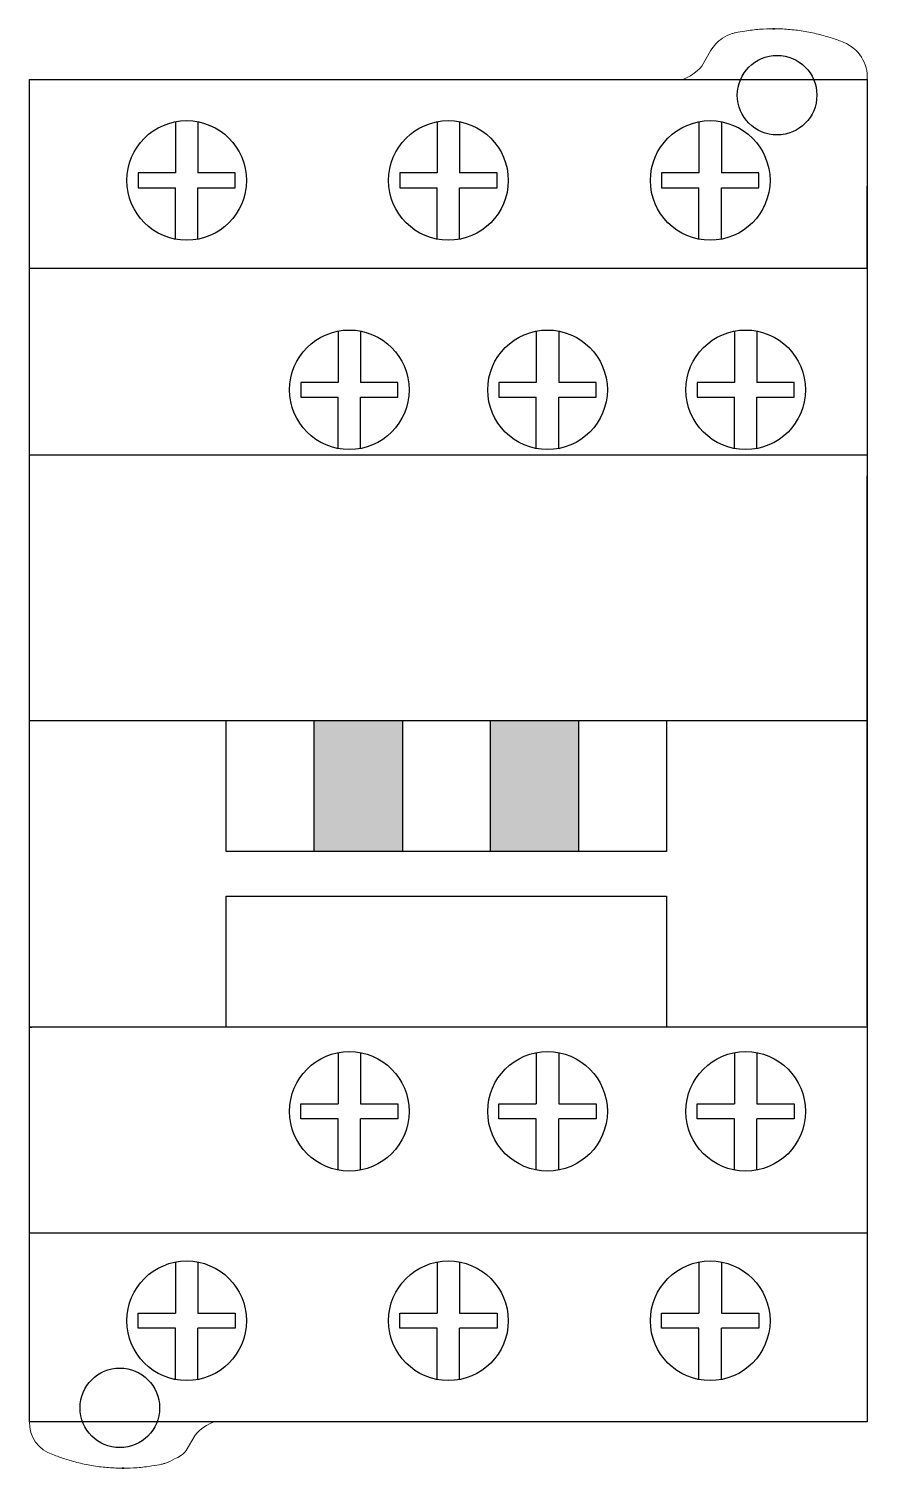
# Model space of a CAD drawing. Extents: x 0 to 44.9, y 0 to 77.
import ezdxf

# ---------------------------------------------------------------- set-up
doc = ezdxf.new("R2010")
doc.units = 0
doc.linetypes.add('DASHED', pattern=[0.75, 0.5, -0.25])
doc.layers.add('HIDDEN', color=7, linetype='CONTINUOUS')
doc.layers.add('THICK', color=7, linetype='CONTINUOUS')
doc.layers.add('Hidden (ISO)', color=5, linetype='DASHED', lineweight=35)
doc.layers.add('Visible (ISO)', color=7, linetype='CONTINUOUS', lineweight=13)

# ---------------------------------------------------------------- blocks, each defined once
blk = doc.blocks.new('LC1D9-18')
h = blk.add_hatch(color=5)
h.paths.add_polyline_path([(15.226, 1.613), (19.936, 1.613), (19.936, -5.397), (15.226, -5.397)])
h.paths.add_polyline_path([(24.645, 1.613), (29.355, 1.613), (29.355, -5.397), (24.645, -5.397)])
for points in [[(0, 35.9), (44.8, 35.9), (44.8, -35.9), (0, -35.9)], [(-0.003, 1.613), (44.803, 1.613), (44.803, -14.8), (-0.003, -14.8)], [(10.516, 1.613), (34.065, 1.613), (34.065, -5.397), (10.516, -5.397)], [(15.226, 1.613), (19.936, 1.613), (19.936, -5.397), (15.226, -5.397)], [(24.645, 1.613), (29.355, 1.613), (29.355, -5.397), (24.645, -5.397)], [(10.516, -7.789), (34.065, -7.789), (34.065, -14.8), (10.516, -14.8)]]:
    blk.add_lwpolyline(points, close=True)
for centre in [(39.977, 35.06), (4.823, -35.16)]:
    blk.add_circle(centre, 2.127)
at = {"color": 1}
for centre in [(8.4, 30.5), (22.4, 30.5), (36.4, 30.5), (17.1, 19.3), (27.7, 19.3), (38.3, 19.3), (17.1, -19.3), (27.7, -19.3), (38.3, -19.3), (8.4, -30.5), (22.4, -30.5), (36.4, -30.5)]:
    blk.add_circle(centre, 3.199, dxfattribs=at)
at = {"layer": 'HIDDEN'}
for p, q in [((35.6, 35.903), (35.6, 35.903)), ((44.8, 35.9), (44.8, 35.9)), ((44.8, 35.9), (44.8, 35.9)), ((44.8, 30.3), (44.8, 30.3)), ((44.8, 30.2), (44.8, 30.2)), ((44.8, 25.8), (44.8, 30.2)), ((44.8, 30.2), (44.8, 30.2)), ((0, 25.8), (0, 25.8)), ((4.4, 25.8), (4.4, 25.8)), ((44.8, 25.8), (44.8, 25.8)), ((44.8, 19.7), (44.8, 19.7)), ((44.8, 15.8), (0, 15.8)), ((15.9, 15.8), (3.55, 15.8)), ((3.55, 15.8), (3.55, 15.8)), ((41.25, 15.8), (28.9, 15.8)), ((28.9, 15.8), (28.9, 15.8)), ((41.25, 15.8), (41.25, 15.8)), ((44.8, -14.7), (44.8, 14.7)), ((0, -14.8), (0, -14.7)), ((0, -14.7), (0, -14.7)), ((0.1, -14.8), (0.1, -14.8)), ((9.2, -35.903), (9.2, -35.903)), ((9.2, -35.903), (9.2, -35.903))]:
    blk.add_line(p, q, dxfattribs=at)
at = {"layer": 'HIDDEN', "color": 1}
for p, q in [((5.8, 30.9), (5.8, 30.9)), ((7.8, 30.9), (7.8, 30.9)), ((9, 30.9), (9, 30.9)), ((11, 30.9), (11, 30.9)), ((19.8, 30.9), (19.8, 30.9)), ((21.8, 30.9), (21.8, 30.9)), ((23, 30.9), (23, 30.9)), ((25, 30.9), (25, 30.9)), ((33.8, 30.9), (33.8, 30.9)), ((35.8, 30.9), (35.8, 30.9)), ((37, 30.9), (37, 30.9)), ((39, 30.9), (39, 30.9)), ((5.8, 30.1), (5.8, 30.1)), ((7.8, 30.1), (7.8, 30.1)), ((9, 30.1), (9, 30.1)), ((11, 30.1), (11, 30.1)), ((19.8, 30.1), (19.8, 30.1)), ((21.8, 30.1), (21.8, 30.1)), ((23, 30.1), (23, 30.1)), ((25, 30.1), (25, 30.1)), ((33.8, 30.1), (33.8, 30.1)), ((35.8, 30.1), (35.8, 30.1)), ((37, 30.1), (37, 30.1)), ((39, 30.1), (39, 30.1)), ((40.4, 25.8), (40.4, 25.8)), ((14.5, 19.7), (14.5, 19.7)), ((16.5, 19.7), (16.5, 19.7)), ((17.7, 19.7), (17.7, 19.7)), ((19.7, 19.7), (19.7, 19.7)), ((25.1, 19.7), (25.1, 19.7)), ((27.1, 19.7), (27.1, 19.7)), ((28.3, 19.7), (28.3, 19.7)), ((30.3, 19.7), (30.3, 19.7)), ((35.7, 19.7), (35.7, 19.7)), ((37.7, 19.7), (37.7, 19.7)), ((38.9, 19.7), (38.9, 19.7)), ((40.9, 19.7), (40.9, 19.7)), ((14.5, 18.9), (14.5, 18.9)), ((16.5, 18.9), (16.5, 18.9)), ((17.7, 18.9), (17.7, 18.9)), ((19.7, 18.9), (19.7, 18.9)), ((25.1, 18.9), (25.1, 18.9)), ((27.1, 18.9), (27.1, 18.9)), ((28.3, 18.9), (28.3, 18.9)), ((30.3, 18.9), (30.3, 18.9)), ((35.7, 18.9), (35.7, 18.9)), ((37.7, 18.9), (37.7, 18.9)), ((38.9, 18.9), (38.9, 18.9)), ((40.9, 18.9), (40.9, 18.9)), ((14.5, -18.9), (14.5, -18.9)), ((16.5, -18.9), (16.5, -18.9)), ((17.7, -18.9), (17.7, -18.9)), ((19.7, -18.9), (19.7, -18.9)), ((25.1, -18.9), (25.1, -18.9)), ((27.1, -18.9), (27.1, -18.9)), ((28.3, -18.9), (28.3, -18.9)), ((30.3, -18.9), (30.3, -18.9)), ((35.7, -18.9), (35.7, -18.9)), ((37.7, -18.9), (37.7, -18.9)), ((38.9, -18.9), (38.9, -18.9)), ((40.9, -18.9), (40.9, -18.9)), ((14.5, -19.7), (14.5, -19.7)), ((16.5, -19.7), (16.5, -19.7)), ((17.7, -19.7), (17.7, -19.7)), ((19.7, -19.7), (19.7, -19.7)), ((25.1, -19.7), (25.1, -19.7)), ((27.1, -19.7), (27.1, -19.7)), ((28.3, -19.7), (28.3, -19.7)), ((30.3, -19.7), (30.3, -19.7)), ((35.7, -19.7), (35.7, -19.7)), ((37.7, -19.7), (37.7, -19.7)), ((38.9, -19.7), (38.9, -19.7)), ((40.9, -19.7), (40.9, -19.7)), ((5.8, -30.1), (5.8, -30.1)), ((7.8, -30.1), (7.8, -30.1)), ((9, -30.1), (9, -30.1)), ((11, -30.1), (11, -30.1)), ((19.8, -30.1), (19.8, -30.1)), ((21.8, -30.1), (21.8, -30.1)), ((23, -30.1), (23, -30.1)), ((25, -30.1), (25, -30.1)), ((33.8, -30.1), (33.8, -30.1)), ((35.8, -30.1), (35.8, -30.1)), ((37, -30.1), (37, -30.1)), ((39, -30.1), (39, -30.1)), ((5.8, -30.9), (5.8, -30.9)), ((7.8, -30.9), (7.8, -30.9)), ((9, -30.9), (9, -30.9)), ((11, -30.9), (11, -30.9)), ((19.8, -30.9), (19.8, -30.9)), ((21.8, -30.9), (21.8, -30.9)), ((23, -30.9), (23, -30.9)), ((25, -30.9), (25, -30.9)), ((33.8, -30.9), (33.8, -30.9)), ((35.8, -30.9), (35.8, -30.9)), ((37, -30.9), (37, -30.9)), ((39, -30.9), (39, -30.9))]:
    blk.add_line(p, q, dxfattribs=at)
at = {"layer": 'Hidden (ISO)', "ltscale": 0.016207}
for p, q in [((39.843, 38.613), (39.757, 38.613)), ((4.957, -38.387), (5.043, -38.387))]:
    blk.add_line(p, q, dxfattribs=at)
at = {"layer": 'THICK', "color": 1}
for p, q in [((7.8, 33.643), (7.8, 30.9)), ((9, 33.643), (9, 30.9)), ((21.8, 33.643), (21.8, 30.9)), ((23, 33.643), (23, 30.9)), ((35.8, 33.643), (35.8, 30.9)), ((37, 33.643), (37, 30.9)), ((5.8, 30.9), (5.8, 30.1)), ((7.8, 30.9), (5.8, 30.9)), ((11, 30.9), (9, 30.9)), ((11, 30.1), (11, 30.9)), ((19.8, 30.9), (19.8, 30.1)), ((21.8, 30.9), (19.8, 30.9)), ((25, 30.9), (23, 30.9)), ((25, 30.1), (25, 30.9)), ((33.8, 30.9), (33.8, 30.1)), ((35.8, 30.9), (33.8, 30.9)), ((39, 30.9), (37, 30.9)), ((39, 30.1), (39, 30.9)), ((5.8, 30.1), (7.8, 30.1)), ((7.8, 27.357), (7.8, 30.1)), ((9, 27.357), (9, 30.1)), ((9, 30.1), (11, 30.1)), ((19.8, 30.1), (21.8, 30.1)), ((21.8, 27.357), (21.8, 30.1)), ((23, 27.357), (23, 30.1)), ((23, 30.1), (25, 30.1)), ((33.8, 30.1), (35.8, 30.1)), ((35.8, 27.357), (35.8, 30.1)), ((37, 27.357), (37, 30.1)), ((37, 30.1), (39, 30.1)), ((16.5, 22.443), (16.5, 19.7)), ((17.7, 22.443), (17.7, 19.7)), ((27.1, 22.443), (27.1, 19.7)), ((28.3, 22.443), (28.3, 19.7)), ((37.7, 22.443), (37.7, 19.7)), ((38.9, 22.443), (38.9, 19.7)), ((14.5, 19.7), (14.5, 18.9)), ((16.5, 19.7), (14.5, 19.7)), ((19.7, 19.7), (17.7, 19.7)), ((19.7, 18.9), (19.7, 19.7)), ((25.1, 19.7), (25.1, 18.9)), ((27.1, 19.7), (25.1, 19.7)), ((30.3, 19.7), (28.3, 19.7)), ((30.3, 18.9), (30.3, 19.7)), ((35.7, 19.7), (35.7, 18.9)), ((37.7, 19.7), (35.7, 19.7)), ((40.9, 19.7), (38.9, 19.7)), ((40.9, 18.9), (40.9, 19.7)), ((14.5, 18.9), (16.5, 18.9)), ((16.5, 16.157), (16.5, 18.9)), ((17.7, 16.157), (17.7, 18.9)), ((17.7, 18.9), (19.7, 18.9)), ((25.1, 18.9), (27.1, 18.9)), ((27.1, 16.157), (27.1, 18.9)), ((28.3, 16.157), (28.3, 18.9)), ((28.3, 18.9), (30.3, 18.9)), ((35.7, 18.9), (37.7, 18.9)), ((37.7, 16.157), (37.7, 18.9)), ((38.9, 16.157), (38.9, 18.9)), ((38.9, 18.9), (40.9, 18.9)), ((16.5, -16.157), (16.5, -18.9)), ((17.7, -16.157), (17.7, -18.9)), ((27.1, -16.157), (27.1, -18.9)), ((28.3, -16.157), (28.3, -18.9)), ((37.7, -16.157), (37.7, -18.9)), ((38.9, -16.157), (38.9, -18.9)), ((14.5, -18.9), (16.5, -18.9)), ((14.5, -19.7), (14.5, -18.9)), ((17.7, -18.9), (19.7, -18.9)), ((19.7, -18.9), (19.7, -19.7)), ((25.1, -18.9), (27.1, -18.9)), ((25.1, -19.7), (25.1, -18.9)), ((28.3, -18.9), (30.3, -18.9)), ((30.3, -18.9), (30.3, -19.7)), ((35.7, -18.9), (37.7, -18.9)), ((35.7, -19.7), (35.7, -18.9)), ((38.9, -18.9), (40.9, -18.9)), ((40.9, -18.9), (40.9, -19.7)), ((16.5, -19.7), (14.5, -19.7)), ((16.5, -22.443), (16.5, -19.7)), ((19.7, -19.7), (17.7, -19.7)), ((17.7, -22.443), (17.7, -19.7)), ((27.1, -19.7), (25.1, -19.7)), ((27.1, -22.443), (27.1, -19.7)), ((30.3, -19.7), (28.3, -19.7)), ((28.3, -22.443), (28.3, -19.7)), ((37.7, -19.7), (35.7, -19.7)), ((37.7, -22.443), (37.7, -19.7)), ((40.9, -19.7), (38.9, -19.7)), ((38.9, -22.443), (38.9, -19.7)), ((7.8, -27.357), (7.8, -30.1)), ((9, -27.357), (9, -30.1)), ((21.8, -27.357), (21.8, -30.1)), ((23, -27.357), (23, -30.1)), ((35.8, -27.357), (35.8, -30.1)), ((37, -27.357), (37, -30.1)), ((5.8, -30.1), (7.8, -30.1)), ((5.8, -30.9), (5.8, -30.1)), ((9, -30.1), (11, -30.1)), ((11, -30.1), (11, -30.9)), ((19.8, -30.1), (21.8, -30.1)), ((19.8, -30.9), (19.8, -30.1)), ((23, -30.1), (25, -30.1)), ((25, -30.1), (25, -30.9)), ((33.8, -30.1), (35.8, -30.1)), ((33.8, -30.9), (33.8, -30.1)), ((37, -30.1), (39, -30.1)), ((39, -30.1), (39, -30.9)), ((7.8, -30.9), (5.8, -30.9)), ((7.8, -33.643), (7.8, -30.9)), ((11, -30.9), (9, -30.9)), ((9, -33.643), (9, -30.9)), ((21.8, -30.9), (19.8, -30.9)), ((21.8, -33.643), (21.8, -30.9)), ((25, -30.9), (23, -30.9)), ((23, -33.643), (23, -30.9)), ((35.8, -30.9), (33.8, -30.9)), ((35.8, -33.643), (35.8, -30.9)), ((39, -30.9), (37, -30.9)), ((37, -33.643), (37, -30.9))]:
    blk.add_line(p, q, dxfattribs=at)
at = {"layer": 'THICK'}
for p, q in [((0, 25.8), (44.8, 25.8)), ((44.803, 14.7), (44.803, -14.8)), ((-0.003, -14.8), (0.115, -14.8)), ((0, -25.8), (0, -14.8)), ((1.152, -14.8), (0.1, -14.8)), ((2.9, -14.8), (0.115, -14.8)), ((0, -35.9), (0, -25.8)), ((0, -25.8), (44.8, -25.8)), ((0, -35.9), (0, -30.2))]:
    blk.add_line(p, q, dxfattribs=at)
at = {"layer": 'Visible (ISO)'}
for p, q in [((36.423, 37.442), (35.945, 36.615)), ((8.377, -37.442), (8.855, -36.615))]:
    blk.add_line(p, q, dxfattribs=at)
for centre, radius, start, end in [((38.155, 36.442), 2, 123.33574, 150), ((39.8, 28.613), 10, 67.97569, 71.80513), ((42.793, 36.021), 2.011, 356.55459, 67.88313), ((34.076, 38.2), 2.451, 290.20685, 319.69902), ((1.727, -35.994), 1.73, 176.873, 253.98399), ((10.724, -38.2), 2.451, 110.20685, 139.69902), ((5, -28.387), 10, 247.97569, 251.80513), ((7.279, -36.551), 1.414, 289.20793, 320.94685)]:
    blk.add_arc(centre, radius, start, end, dxfattribs=at)
for points, knots in [([(39.8, 38.613), (39.799, 38.613), (39.797, 38.613), (39.554, 38.613), (39.301, 38.604), (38.785, 38.565), (38.522, 38.535), (38.087, 38.467), (37.914, 38.435), (37.744, 38.4)], [0, 0, 0, 0, 0.004408, 0.004408, 0.746715, 0.746715, 1.489023, 1.489023, 1.978302, 1.978302, 1.978302, 1.978302]), ([(42.922, 38.113), (42.682, 38.192), (42.429, 38.265), (41.91, 38.392), (41.643, 38.446), (41.107, 38.531), (40.838, 38.563), (40.31, 38.604), (40.052, 38.613), (39.803, 38.613), (39.801, 38.613), (39.8, 38.613)], [5.981455, 5.981455, 5.981455, 5.981455, 6.740711, 6.740711, 7.499967, 7.499967, 8.259223, 8.259223, 9.018478, 9.018478, 9.022886, 9.022886, 9.022886, 9.022886]), ([(37.744, 38.4), (37.686, 38.388), (37.629, 38.373), (37.387, 38.299), (37.21, 38.215), (37.056, 38.113)], [2.4600557, 2.4600557, 2.4600557, 2.4600557, 2.6279039, 2.6279039, 3.1800976, 3.1800976, 3.1800976, 3.1800976]), ([(1.878, -37.887), (2.118, -37.966), (2.371, -38.039), (2.89, -38.165), (3.157, -38.219), (3.693, -38.305), (3.962, -38.336), (4.49, -38.377), (4.748, -38.387), (4.997, -38.387), (4.999, -38.387), (5, -38.387)], [5.981455, 5.981455, 5.981455, 5.981455, 6.740711, 6.740711, 7.499967, 7.499967, 8.259223, 8.259223, 9.018478, 9.018478, 9.022886, 9.022886, 9.022886, 9.022886]), ([(5, -38.387), (5.001, -38.387), (5.003, -38.387), (5.246, -38.387), (5.499, -38.378), (6.015, -38.339), (6.278, -38.308), (6.713, -38.24), (6.886, -38.209), (7.056, -38.173)], [0, 0, 0, 0, 0.004408, 0.004408, 0.746715, 0.746715, 1.489023, 1.489023, 1.978302, 1.978302, 1.978302, 1.978302]), ([(7.056, -38.173), (7.114, -38.161), (7.171, -38.146), (7.413, -38.073), (7.59, -37.988), (7.744, -37.887)], [2.4600557, 2.4600557, 2.4600557, 2.4600557, 2.6279039, 2.6279039, 3.1800976, 3.1800976, 3.1800976, 3.1800976])]:
    blk.add_open_spline(points, degree=3, knots=knots, dxfattribs=at)

msp = doc.modelspace()

# ---------------------------------------------------------------- block references
msp.add_blockref('LC1D9-18', (0.003, 38.387))

doc.saveas('drawing.dxf')
